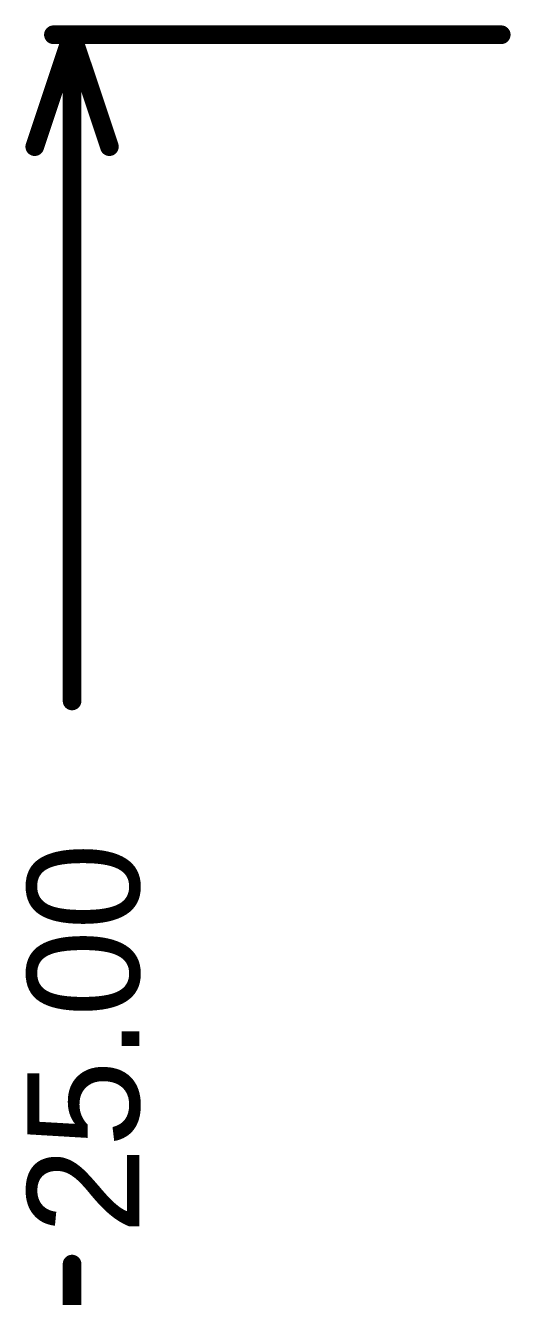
# Model space of a CAD drawing. Header units: inches. Extents: x -0.27 to 1.97, y -0.26 to 0.99.
# Drawn here: x -0.27 to -0.01, y 0.308 to 0.989 of the extents above; entities that cross this region are included whole.
import ezdxf

# ---------------------------------------------------------------- set-up
doc = ezdxf.new("R2010")
doc.units = ezdxf.units.IN
doc.header["$MEASUREMENT"] = 0
doc.layers.add('Mechanical 1', color=6, linetype='Continuous')
doc.styles.add('Arial', font='', dxfattribs={"height": 0.2})
doc.styles.get('Arial').set_extended_font_data('Arial')

msp = doc.modelspace()

# ---------------------------------------------------------------- linework, layer by layer
at = {"layer": 'Mechanical 1'}
for points in [[(-0.265, 0.92425, 0.01, 0.01, 0), (-0.245, 0.98425, 0.01, 0.01, 0)], [(-0.255, 0.98425, 0.01, 0.01, 0), (-0.015, 0.98425, 0.01, 0.01, 0)], [(-0.245, 0.98425, 0.01, 0.01, 0), (-0.225, 0.92425, 0.01, 0.01, 0)], [(-0.245, 0.62708, 0.01, 0.01, 0), (-0.245, 0.98425, 0.01, 0.01, 0)], [(-0.245, 0, 0.01, 0.01, 0), (-0.245, 0.32517, 0.01, 0.01, 0)]]:
    msp.add_lwpolyline(points, format="xyseb", dxfattribs=at)
for points in [[(-0.2575, 0.98425, 0.005, 0.005, 1), (-0.2525, 0.98425, 0.005, 0.005, 1)], [(-0.2475, 0.98425, 0.005, 0.005, 1), (-0.2425, 0.98425, 0.005, 0.005, 1)], [(-0.2475, 0.98425, 0.005, 0.005, 1), (-0.2425, 0.98425, 0.005, 0.005, 1)], [(-0.2475, 0.98425, 0.005, 0.005, 1), (-0.2425, 0.98425, 0.005, 0.005, 1)], [(-0.0175, 0.98425, 0.005, 0.005, 1), (-0.0125, 0.98425, 0.005, 0.005, 1)], [(-0.2675, 0.92425, 0.005, 0.005, 1), (-0.2625, 0.92425, 0.005, 0.005, 1)], [(-0.2275, 0.92425, 0.005, 0.005, 1), (-0.2225, 0.92425, 0.005, 0.005, 1)], [(-0.2475, 0.62708, 0.005, 0.005, 1), (-0.2425, 0.62708, 0.005, 0.005, 1)], [(-0.2475, 0.32517, 0.005, 0.005, 1), (-0.2425, 0.32517, 0.005, 0.005, 1)]]:
    msp.add_lwpolyline(points, format="xyseb", close=True, dxfattribs=at)

# ---------------------------------------------------------------- texts
at = {"layer": 'Mechanical 1', "style": 'Arial'}
msp.add_text('25.00', height=0.06, rotation=90, dxfattribs=at).set_placement((-0.20901, 0.34117))

doc.saveas('drawing.dxf')
